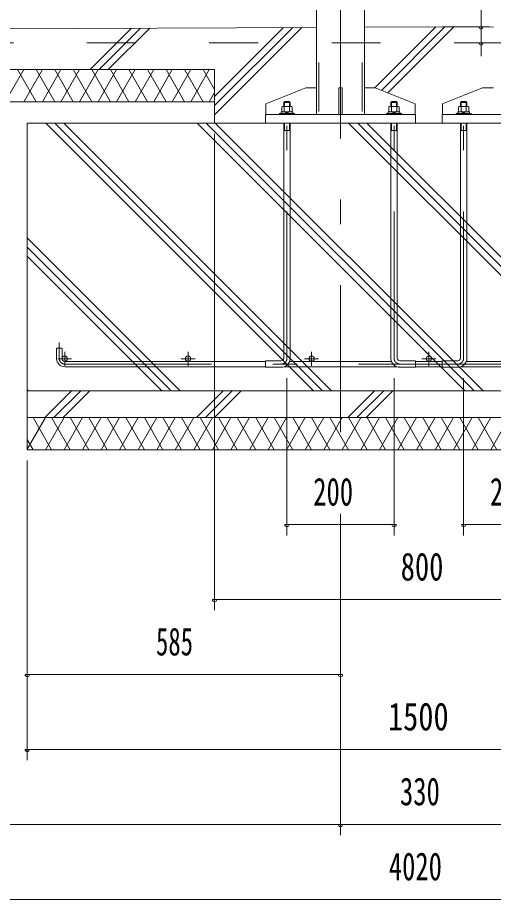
# Model space of a CAD drawing. Units: millimetres, scale not verified. Extents: x -31546 to 31551, y -14700 to 14700.
# Drawn here: x 18689 to 21798, y -4067 to 1698 of the extents above; entities that cross this region are included whole.
import ezdxf
from ezdxf.enums import TextEntityAlignment as Align

# ---------------------------------------------------------------- set-up
doc = ezdxf.new("R2010")
doc.units = ezdxf.units.MM
doc.header["$LTSCALE"] = 80
doc.linetypes.add('USER2', pattern=[10, 4, -6])
doc.linetypes.add('USER3', pattern=[24, 12, -5, 2, -5])
for name, color, linetype, lineweight in [('0-6_2-02BOLD', 7, 'Continuous', 18), ('0-7_2-12HIDDEN', 3, 'USER2', 18), ('0-8_2-22CENTER', 3, 'USER3', 18), ('0-9_2-42THIN', 4, 'Continuous', 18), ('0-A_2-52DIM', 3, 'Continuous', 18), ('0-B_2-62HATCH', 2, 'Continuous', 18)]:
    doc.layers.add(name, color=color, linetype=linetype, lineweight=lineweight)
doc.styles.add('ＭＳ ゴシック', font='')
doc.styles.get('ＭＳ ゴシック').set_extended_font_data('MS Gothic')

msp = doc.modelspace()

# ---------------------------------------------------------------- linework, layer by layer
at = {"layer": '0-6_2-02BOLD'}
for p, q in [((20642.59, 2204.9), (20642.59, 1063.9)), ((20954.44, 2204.9), (20954.44, 1063.9)), ((20642.59, 1634.25), (14341.02, 1602.9)), ((21376.02, 1637.9), (20954.44, 1635.81)), ((21376.02, 1637.9), (21797.59, 1635.81)), ((19976.02, 1357.9), (14341.02, 1357.9)), ((19976.02, 1357.9), (19976.02, 1007.9)), ((20788.02, 1238.9), (20788.02, 1063.9)), ((19976.02, 1147.9), (14341.02, 1147.9)), ((20310.09, 1133.9), (20310.09, 1063.9)), ((20414.16, 1114.29), (20419.65, 1117.45)), ((20414.16, 1114.29), (20414.16, 1082.45)), ((20419.65, 1117.45), (20477.4, 1117.45)), ((20431.35, 1114.29), (20431.35, 1082.45)), ((20465.7, 1114.29), (20465.7, 1082.45)), ((20469.52, 1117.45), (20469.52, 1142.98)), ((20477.4, 1117.45), (20482.87, 1114.29)), ((20482.87, 1114.29), (20482.87, 1082.45)), ((21134.52, 1149.98), (21127.51, 1142.98)), ((21127.51, 1117.45), (21127.51, 1142.98)), ((21169.52, 1142.98), (21127.51, 1142.98)), ((21131.35, 1114.29), (21131.35, 1082.45)), ((21162.51, 1149.98), (21134.52, 1149.98)), ((21169.52, 1142.98), (21162.51, 1149.98)), ((21165.69, 1114.29), (21165.69, 1082.45)), ((21169.52, 1117.45), (21169.52, 1142.98)), ((21182.87, 1114.29), (21182.87, 1082.45)), ((21465.09, 1133.9), (21465.09, 1063.9)), ((21569.17, 1114.29), (21574.64, 1117.45)), ((21569.17, 1114.29), (21569.17, 1082.45)), ((21574.64, 1117.45), (21632.39, 1117.45)), ((21582.52, 1142.98), (21589.52, 1149.98)), ((21586.34, 1114.29), (21586.34, 1082.45)), ((21589.52, 1149.98), (21617.52, 1149.98)), ((21617.52, 1149.98), (21624.52, 1142.98)), ((21620.7, 1114.29), (21620.7, 1082.45)), ((21624.52, 1117.45), (21624.52, 1142.98)), ((21632.39, 1117.45), (21637.88, 1114.29)), ((21637.88, 1114.29), (21637.88, 1082.45)), ((20308.52, 1063.9), (21288.52, 1063.9)), ((20308.52, 1063.9), (20308.52, 1007.9)), ((20399.52, 1071.95), (20497.52, 1071.95)), ((20399.52, 1071.95), (20399.52, 1063.9)), ((20410.89, 1082.45), (20410.89, 1071.95)), ((20438.02, 1071.95), (20448.52, 1082.45)), ((20448.52, 1071.95), (20459.02, 1082.45)), ((20497.52, 1071.95), (20497.52, 1063.9)), ((21110.9, 1082.45), (21110.9, 1071.95)), ((21186.14, 1082.45), (21110.9, 1082.45)), ((21148.51, 1071.95), (21138.02, 1082.45)), ((21159.01, 1071.95), (21148.51, 1082.45)), ((21186.14, 1082.45), (21186.14, 1071.95)), ((21197.52, 1071.95), (21197.52, 1063.9)), ((21288.52, 1063.9), (21288.52, 1007.9)), ((21463.52, 1063.9), (22443.52, 1063.9)), ((21463.52, 1063.9), (21463.52, 1007.9)), ((21554.52, 1071.95), (21652.52, 1071.95)), ((21554.52, 1071.95), (21554.52, 1063.9)), ((21565.89, 1082.45), (21565.89, 1071.95)), ((21593.03, 1071.95), (21603.52, 1082.45)), ((21603.52, 1071.95), (21614.02, 1082.45)), ((21652.52, 1071.95), (21652.52, 1063.9)), ((18751.02, 1007.9), (18751.02, -1127.1)), ((18751.02, 1007.9), (24001.02, 1007.9)), ((20427.52, -528.6), (20427.52, 1007.9)), ((20469.52, -528.6), (20469.52, 1007.9)), ((21127.51, -528.6), (21127.51, 1007.9)), ((21169.52, -528.6), (21169.52, 1007.9)), ((21582.52, -528.6), (21582.52, 1007.9)), ((21624.52, -528.6), (21624.52, 1007.9)), ((20427.52, 960.65), (20469.52, 960.65)), ((21169.52, 960.65), (21127.51, 960.65)), ((21582.52, 960.65), (21624.52, 960.65)), ((18943.52, -532.1), (18943.52, -462.1)), ((20308.52, -549.6), (18996.02, -549.6)), ((20410.02, -546.1), (20308.52, -546.1)), ((21131.35, -549.6), (20465.69, -549.6)), ((21288.52, -546.1), (21187.02, -546.1)), ((21288.52, -588.1), (21288.52, -546.1)), ((21463.52, -549.6), (21288.52, -549.6)), ((21463.52, -588.1), (21463.52, -546.1)), ((21565.02, -546.1), (21463.52, -546.1)), ((22286.35, -549.6), (21620.69, -549.6)), ((20308.52, -584.6), (18996.02, -584.6)), ((21166.91, -584.6), (20430.12, -584.6)), ((21288.52, -588.1), (21187.02, -588.1)), ((21463.52, -584.6), (21288.52, -584.6)), ((21565.02, -588.1), (21463.52, -588.1)), ((22321.92, -584.6), (21585.12, -584.6)), ((24001.02, -742.1), (18751.02, -742.1)), ((24001.02, -917.1), (18751.02, -917.1))]:
    msp.add_line(p, q, dxfattribs=at)
for points in [[(20310.09, 1133.9), (20572.59, 1238.9), (20642.59, 1238.9)], [(20788.02, 1238.9), (20809.02, 1238.9), (20809.02, 1063.9)], [(20954.44, 1238.9), (21024.44, 1238.9), (21286.94, 1133.9), (21286.94, 1063.9)], [(21465.09, 1133.9), (21727.59, 1238.9), (21797.59, 1238.9)], [(20427.52, 1142.98), (20434.52, 1149.98), (20462.52, 1149.98), (20469.52, 1142.98)], [(20427.52, 1117.45), (20427.52, 1142.98), (20469.52, 1142.98)], [(21182.87, 1114.29), (21177.39, 1117.45), (21119.65, 1117.45), (21114.17, 1114.29), (21114.17, 1082.45)], [(21582.52, 1117.45), (21582.52, 1142.98), (21624.52, 1142.98)], [(20410.89, 1082.45), (20486.15, 1082.45), (20486.15, 1071.95)], [(21197.52, 1071.95), (21099.52, 1071.95), (21099.52, 1063.9)], [(21565.89, 1082.45), (21641.14, 1082.45), (21641.14, 1071.95)], [(24001.02, 1007.9), (24001.02, -1127.1), (18751.02, -1127.1)], [(18978.52, -532.1), (18978.52, -462.1), (18943.52, -462.1)], [(20410.02, -588.1), (20308.52, -588.1), (20308.52, -546.1)]]:
    msp.add_lwpolyline(points, dxfattribs=at)
for centre in [(18996.02, -532.1), (19802.77, -532.1), (20609.52, -532.1), (21376.02, -532.1)]:
    msp.add_circle(centre, 17.5, dxfattribs=at)
for centre, radius, start, end in [((20422.75, 1104.21), 13.24, 49.5701, 90), ((20448.52, 1069.23), 48.23, 69.13593, 110.86406), ((20474.29, 1104.21), 13.24, 90, 130.42989), ((21122.75, 1104.21), 13.24, 49.57011, 90), ((21148.51, 1069.23), 48.23, 69.13594, 110.86407), ((21174.28, 1104.21), 13.24, 90, 130.4299), ((21577.75, 1104.21), 13.24, 49.5701, 90), ((21603.52, 1069.23), 48.23, 69.13593, 110.86406), ((21629.29, 1104.21), 13.24, 90, 130.42989), ((18996.02, -532.1), 52.5, 180, 270), ((20410.02, -528.6), 59.5, 270, 0), ((20410.02, -528.6), 17.5, 270, 0), ((21187.02, -528.6), 59.5, 180, 270), ((21187.02, -528.6), 17.5, 180, 270), ((21565.02, -528.6), 59.5, 270, 0), ((21565.02, -528.6), 17.5, 270, 0)]:
    msp.add_arc(centre, radius, start, end, dxfattribs=at)
at = {"layer": '0-7_2-12HIDDEN'}
for p, q in [((20657.29, 2204.9), (20657.29, 1063.9)), ((20939.74, 2204.9), (20939.74, 1063.9)), ((14341.02, 1532.9), (28411.02, 1532.9))]:
    msp.add_line(p, q, dxfattribs=at)
at = {"layer": '0-8_2-22CENTER'}
for p, q in [((20798.52, 9547.9), (20798.52, -1281.07)), ((20448.52, -528.6), (20448.52, 1191.98)), ((21148.51, -528.6), (21148.51, 1191.98)), ((21603.52, -528.6), (21603.52, 1191.98)), ((18961.02, -532.1), (18961.02, -427.1)), ((18996.02, -577.6), (18996.02, -486.6)), ((19802.77, -577.6), (19802.77, -486.6)), ((20609.52, -577.6), (20609.52, -486.6)), ((21376.02, -577.6), (21376.02, -486.6)), ((19041.52, -532.1), (18950.52, -532.1)), ((18996.02, -567.1), (23756.02, -567.1)), ((19848.28, -532.1), (19757.27, -532.1)), ((20655.01, -532.1), (20564.02, -532.1)), ((21421.52, -532.1), (21330.52, -532.1))]:
    msp.add_line(p, q, dxfattribs=at)
for centre, radius, start, end in [((18996.02, -532.1), 35, 180, 270), ((20410.02, -528.6), 38.5, 270, 0), ((21187.02, -528.6), 38.5, 180, 270), ((21565.02, -528.6), 38.5, 270, 0)]:
    msp.add_arc(centre, radius, start, end, dxfattribs=at)
at = {"layer": '0-9_2-42THIN'}
for p, q in [((20432.77, 1117.45), (20432.77, 1148.23)), ((20464.27, 1117.45), (20464.27, 1148.23)), ((21132.77, 1117.45), (21132.77, 1148.23)), ((21164.26, 1117.45), (21164.26, 1148.23)), ((21587.77, 1117.45), (21587.77, 1148.23)), ((21619.27, 1117.45), (21619.27, 1148.23)), ((20464.27, 960.65), (20464.27, 1007.9)), ((21132.77, 960.65), (21132.77, 1007.9)), ((21619.27, 960.65), (21619.27, 1007.9)), ((20464.27, 960.65), (20469.52, 951.56)), ((21132.77, 960.65), (21127.51, 951.56)), ((21619.27, 960.65), (21624.52, 951.56))]:
    msp.add_line(p, q, dxfattribs=at)
for points in [[(20427.52, 951.56), (20432.77, 960.65), (20432.77, 1007.9)], [(21169.52, 951.56), (21164.26, 960.65), (21164.26, 1007.9)], [(21582.52, 951.56), (21587.77, 960.65), (21587.77, 1007.9)]]:
    msp.add_lwpolyline(points, dxfattribs=at)
at = {"layer": '0-A_2-52DIM'}
for p, q in [((21716.97, 1445.03), (21716.97, 2015.9)), ((21772.69, 1637.9), (21465.75, 1637.9)), ((21730.97, 1637.9), (21702.97, 1637.9)), ((21730.97, 1532.9), (21702.97, 1532.9)), ((19976.02, 937.9), (19976.02, -2177.1)), ((20448.52, -658.44), (20448.52, -1687.1)), ((21148.51, -658.44), (21148.51, -1687.1)), ((21603.52, -658.44), (21603.52, -1687.1)), ((18751.02, -1197.1), (18751.02, -3157.1)), ((20798.52, -1547.1), (20798.52, -3647.1)), ((20462.52, -1617.1), (20434.52, -1617.1)), ((20448.52, -1617.1), (21148.51, -1617.1)), ((21162.51, -1617.1), (21134.51, -1617.1)), ((21617.52, -1617.1), (21589.52, -1617.1)), ((21603.52, -1617.1), (22303.51, -1617.1)), ((19990.02, -2107.1), (19962.02, -2107.1)), ((19976.02, -2107.1), (22776.02, -2107.1)), ((18765.02, -2597.1), (18737.02, -2597.1)), ((18751.02, -2597.1), (20798.52, -2597.1)), ((20812.52, -2597.1), (20784.52, -2597.1)), ((18765.02, -3087.1), (18737.02, -3087.1)), ((18751.02, -3087.1), (24001.02, -3087.1)), ((28411.02, -3577.1), (14341.02, -3577.1)), ((20812.52, -3577.1), (20784.52, -3577.1)), ((14341.02, -4067.1), (28411.02, -4067.1))]:
    msp.add_line(p, q, dxfattribs=at)
for centre in [(21716.97, 1637.9), (21716.97, 1532.9), (20448.52, -1617.1), (21148.51, -1617.1), (21603.52, -1617.1), (19976.02, -2107.1), (18751.02, -2597.1), (20798.52, -2597.1), (18751.02, -3087.1), (20798.52, -3577.1)]:
    msp.add_arc(centre, 14, 180, 0, dxfattribs=at)
at = {"layer": '0-B_2-62HATCH'}
for p, q in [((19161.73, 1357.9), (19432.06, 1628.23)), ((19221.12, 1357.9), (19491.75, 1628.53)), ((19280.52, 1357.9), (19551.45, 1628.83)), ((19976.02, 1063.45), (20546.34, 1633.77)), ((19976.02, 1122.85), (20486.65, 1633.48)), ((19976.02, 1182.24), (20426.95, 1633.18)), ((21022.63, 1238.9), (21421.4, 1637.68)), ((21065.57, 1222.45), (21480.5, 1637.38)), ((21108, 1205.48), (21539.6, 1637.09)), ((18607.62, 1147.9), (18728.86, 1357.9)), ((18809.69, 1147.9), (18688.45, 1357.9)), ((18728.86, 1147.9), (18850.1, 1357.9)), ((18930.94, 1147.9), (18809.69, 1357.9)), ((18850.11, 1147.9), (18971.35, 1357.9)), ((19052.18, 1147.9), (18930.94, 1357.9)), ((18971.35, 1147.9), (19092.59, 1357.9)), ((19173.42, 1147.9), (19052.18, 1357.9)), ((19092.6, 1147.9), (19213.83, 1357.9)), ((19294.66, 1147.9), (19173.42, 1357.9)), ((19213.83, 1147.9), (19335.08, 1357.9)), ((19415.91, 1147.9), (19294.67, 1357.9)), ((19335.08, 1147.9), (19456.32, 1357.9)), ((19537.15, 1147.9), (19415.91, 1357.9)), ((19456.32, 1147.9), (19577.57, 1357.9)), ((19658.4, 1147.9), (19537.15, 1357.9)), ((19577.57, 1147.9), (19698.81, 1357.9)), ((19779.64, 1147.9), (19658.4, 1357.9)), ((19698.81, 1147.9), (19820.06, 1357.9)), ((19900.88, 1147.9), (19779.64, 1357.9)), ((19820.06, 1147.9), (19941.29, 1357.9)), ((19976.02, 1227.77), (19900.88, 1357.9)), ((19941.3, 1147.9), (19976.02, 1208.04)), ((18871.77, 1007.9), (20621.77, -742.1)), ((18931.17, 1007.9), (20681.17, -742.1)), ((18990.56, 1007.9), (20740.57, -742.1)), ((19861.72, 1007.9), (21611.72, -742.1)), ((19921.12, 1007.9), (21671.12, -742.1)), ((19980.52, 1007.9), (21730.52, -742.1)), ((20851.67, 1007.9), (22601.67, -742.1)), ((20911.07, 1007.9), (22661.07, -742.1)), ((20970.47, 1007.9), (22720.47, -742.1)), ((18751.02, 257.5), (19750.62, -742.1)), ((18751.02, 198.1), (19691.22, -742.1)), ((18751.02, 138.71), (19631.82, -742.1)), ((18751.02, -732.45), (18760.67, -742.1)), ((18866.63, -917.1), (19041.62, -742.1)), ((18926.02, -917.1), (19101.02, -742.1)), ((18985.42, -917.1), (19160.42, -742.1)), ((19856.57, -917.1), (20031.57, -742.1)), ((19915.97, -917.1), (20090.97, -742.1)), ((19975.37, -917.1), (20150.37, -742.1)), ((20846.52, -917.1), (21021.52, -742.1)), ((20905.92, -917.1), (21080.92, -742.1)), ((20965.32, -917.1), (21140.32, -742.1)), ((18751.02, -1123.72), (18870.31, -917.1)), ((18910.72, -1127.1), (18789.49, -917.1)), ((18870.31, -1127.1), (18991.55, -917.1)), ((19031.97, -1127.1), (18910.72, -917.1)), ((18991.55, -1127.1), (19112.8, -917.1)), ((19153.22, -1127.1), (19031.97, -917.1)), ((19112.8, -1127.1), (19234.04, -917.1)), ((19274.46, -1127.1), (19153.22, -917.1)), ((19234.04, -1127.1), (19355.29, -917.1)), ((19395.7, -1127.1), (19274.46, -917.1)), ((19355.29, -1127.1), (19476.53, -917.1)), ((19516.94, -1127.1), (19395.7, -917.1)), ((19476.53, -1127.1), (19597.77, -917.1)), ((19638.19, -1127.1), (19516.94, -917.1)), ((19597.77, -1127.1), (19719.02, -917.1)), ((19759.43, -1127.1), (19638.19, -917.1)), ((19719.02, -1127.1), (19840.26, -917.1)), ((19880.68, -1127.1), (19759.43, -917.1)), ((19840.26, -1127.1), (19961.51, -917.1)), ((20001.92, -1127.1), (19880.68, -917.1)), ((19961.51, -1127.1), (20082.75, -917.1)), ((20123.17, -1127.1), (20001.92, -917.1)), ((20082.75, -1127.1), (20203.99, -917.1)), ((20244.41, -1127.1), (20123.17, -917.1)), ((20203.99, -1127.1), (20325.23, -917.1)), ((20365.65, -1127.1), (20244.4, -917.1)), ((20325.23, -1127.1), (20446.48, -917.1)), ((20486.9, -1127.1), (20365.65, -917.1)), ((20446.48, -1127.1), (20567.72, -917.1)), ((20608.14, -1127.1), (20486.9, -917.1)), ((20567.72, -1127.1), (20688.97, -917.1)), ((20729.38, -1127.1), (20608.14, -917.1)), ((20688.97, -1127.1), (20810.21, -917.1)), ((20850.62, -1127.1), (20729.38, -917.1)), ((20810.21, -1127.1), (20931.45, -917.1)), ((20971.87, -1127.1), (20850.62, -917.1)), ((20931.45, -1127.1), (21052.7, -917.1)), ((21093.11, -1127.1), (20971.87, -917.1)), ((21052.7, -1127.1), (21173.94, -917.1)), ((21214.36, -1127.1), (21093.11, -917.1)), ((21173.94, -1127.1), (21295.18, -917.1)), ((21335.6, -1127.1), (21214.35, -917.1)), ((21295.18, -1127.1), (21416.43, -917.1)), ((21456.85, -1127.1), (21335.6, -917.1)), ((21416.43, -1127.1), (21537.67, -917.1)), ((21578.09, -1127.1), (21456.85, -917.1)), ((21537.67, -1127.1), (21658.91, -917.1)), ((21699.33, -1127.1), (21578.08, -917.1)), ((21658.91, -1127.1), (21780.16, -917.1)), ((21820.58, -1127.1), (21699.33, -917.1)), ((21780.16, -1127.1), (21901.4, -917.1)), ((18789.49, -1127.1), (18751.02, -1060.47))]:
    msp.add_line(p, q, dxfattribs=at)

# ---------------------------------------------------------------- texts
at = {"layer": '0-A_2-52DIM', "color": 7, "style": 'ＭＳ ゴシック'}
for s, width, p in [('200', 0.7, (20620.35, -1547.1)), ('200', 0.7, (21775.35, -1547.1)), ('800', 0.75, (21192.05, -2037.1)), ('585', 0.65, (19592.92, -2527.1)), ('1500', 0.8, (21108.64, -3017.1)), ('330', 0.7, (21187.27, -3507.1)), ('4020', 0.7, (21114.36, -3997.1))]:
    msp.add_text(s, height=182.3, dxfattribs=dict(at, width=width)).set_placement(p, align=Align.BOTTOM_LEFT)

doc.saveas('drawing.dxf')
